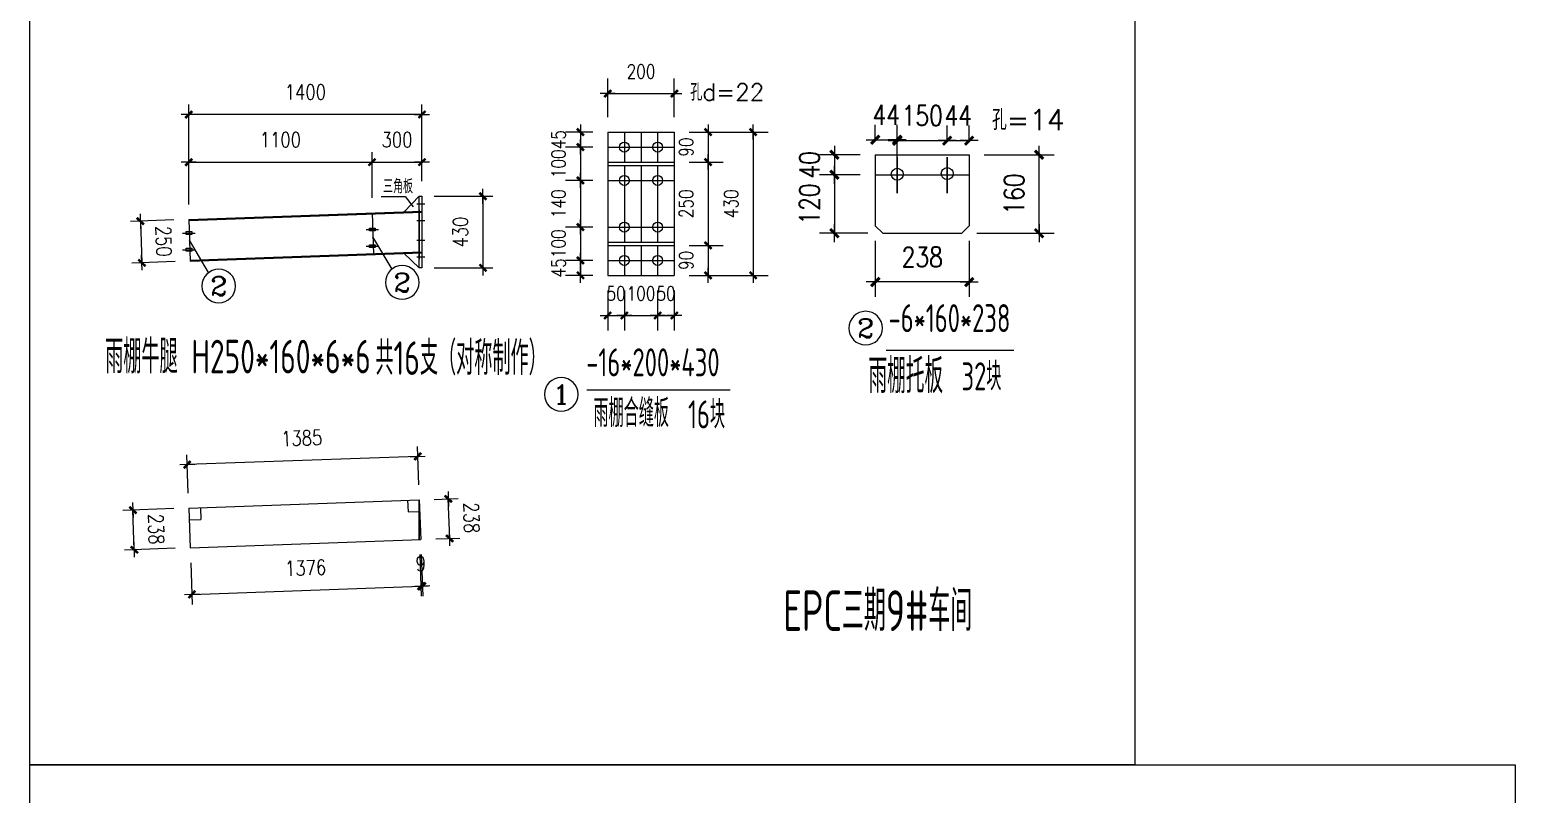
# Model space of a CAD drawing. Header units: millimetres. Extents: x 2451220 to 4527627, y -5186613 to -1639140.
# Drawn here: x 2500480 to 2509397, y -1814261 to -1809672 of the extents above; entities that cross this region are included whole.
import ezdxf
from ezdxf.enums import TextEntityAlignment as Align

# ---------------------------------------------------------------- set-up
doc = ezdxf.new("R2010")
doc.units = ezdxf.units.MM
doc.header["$LTSCALE"] = 1000
doc.header["$PDMODE"] = 34
doc.linetypes.add('CENTER', pattern=[50.8, 31.75, -6.35, 6.35, -6.35])
doc.layers.add('轴线层', color=1, linetype='CENTER', lineweight=15)
doc.layers.add('钢架', color=7, linetype='Continuous', lineweight=25)
doc.styles.add('COMPLEX', font='COMPLEX')
doc.styles.add('DIM_FONT', font='simplex.shx', dxfattribs={"width": 0.8, "bigfont": 'hztxt.shx'})
doc.styles.add('hz', font='gbenor.shx', dxfattribs={"width": 0.75, "height": 100, "bigfont": 'gbcbig.shx'})
doc.styles.get("Standard").update_dxf_attribs({"font": 'txt', "bigfont": 'gbcbig.shx'})
doc.dimstyles.new('WGH(1)', dxfattribs={"dimscale": 1.2, "dimtxt": 100, "dimasz": 0.5, "dimexe": 75, "dimexo": 75, "dimgap": 75, "dimtad": 1, "dimdec": 0, "dimzin": 0, "dimdsep": 46, "dimtxsty": 'DIM_FONT', "dimblk1": '_DIMX', "dimblk2": '_DIMX', "dimsah": 1, "dimcen": 0.09, "dimclrd": 3, "dimclre": 3, "dimclrt": 7, "dimadec": 0, "dimazin": 0, "dimtfac": 1, "dimtdec": 0, "dimtix": 1, "dimtmove": 2, "dimatfit": 3, "dimldrblk": '_DIMX', "dimfxl": 1, "dimtolj": 1, "dimtzin": 0, "dimarcsym": 0})
doc.dimstyles.new('WGH(2)', dxfattribs={"dimscale": 1.2, "dimtxt": 100, "dimasz": 0.5, "dimexe": 75, "dimexo": 75, "dimgap": 75, "dimtad": 1, "dimdec": 0, "dimlfac": 0.5, "dimzin": 0, "dimdsep": 46, "dimtxsty": 'DIM_FONT', "dimblk1": '_DIMX', "dimblk2": '_DIMX', "dimsah": 1, "dimcen": 0.09, "dimclrd": 3, "dimclre": 3, "dimclrt": 7, "dimadec": 0, "dimazin": 0, "dimtfac": 1, "dimtdec": 0, "dimtix": 1, "dimtmove": 2, "dimatfit": 3, "dimldrblk": '_DIMX', "dimfxl": 1, "dimtolj": 1, "dimtzin": 0, "dimarcsym": 0})
doc.dimstyles.new('WGH(3)', dxfattribs={"dimscale": 1.2, "dimtxt": 100, "dimasz": 0.3, "dimexe": 75, "dimexo": 75, "dimgap": 75, "dimtad": 1, "dimdec": 0, "dimlfac": 0.333333, "dimzin": 0, "dimdsep": 46, "dimtxsty": 'DIM_FONT', "dimblk1": '_DIMX', "dimblk2": '_DIMX', "dimsah": 1, "dimcen": 0.09, "dimclrd": 3, "dimclre": 3, "dimclrt": 7, "dimazin": 0, "dimtfac": 1, "dimtdec": 0, "dimtix": 1, "dimtmove": 2, "dimatfit": 3, "dimldrblk": '_DIMX', "dimfxl": 1, "dimtolj": 1, "dimtzin": 0, "dimarcsym": 0})

# ---------------------------------------------------------------- blocks, each defined once
blk = doc.blocks.new('_DIMX')
blk.add_line((-150, 0), (150, 0))
at = {"const_width": 50}
blk.add_lwpolyline([(-70, -70), (70, 70)], dxfattribs=at)
blk = doc.blocks.new('*D1028')
at = {"color": 3, "lineweight": -2}
for p, q in [((2501434.7, -1810720.5), (2501434.7, -1810121.1)), ((2502834.4, -1810181.1), (2501435, -1810181.1)), ((2502834.7, -1810581.1), (2502834.7, -1810121.1))]:
    blk.add_line(p, q, dxfattribs=at)
at = {"layer": 'Defpoints', "color": 0}
for p in [(2501434.7, -1810181.1), (2502834.7, -1810671.1), (2501434.7, -1810810.5)]:
    blk.add_point(p, dxfattribs=at)
at = {"color": 3, "lineweight": -2, "xscale": 0.3, "yscale": 0.3, "zscale": 0.3, "rotation": 180}
blk.add_blockref('_DIMX', (2501434.7, -1810181.1), dxfattribs=at)
at = {"color": 3, "lineweight": -2, "xscale": 0.3, "yscale": 0.3, "zscale": 0.3}
blk.add_blockref('_DIMX', (2502834.7, -1810181.1), dxfattribs=at)
at = {"color": 7, "insert": (2502134.7, -1810046.1), "char_height": 90, "attachment_point": 5, "style": 'DIM_FONT'}
blk.add_mtext('\\A1;1400', dxfattribs=at)
blk = doc.blocks.new('*D1029')
at = {"color": 3, "lineweight": -2}
for p, q in [((2501434.7, -1810720.5), (2501434.7, -1810406.8)), ((2501435, -1810466.8), (2502534.7, -1810466.8)), ((2502535, -1810681.2), (2502535, -1810406.8))]:
    blk.add_line(p, q, dxfattribs=at)
at = {"layer": 'Defpoints', "color": 0}
for p in [(2502535, -1810466.8), (2501434.7, -1810810.5), (2502535, -1810771.2)]:
    blk.add_point(p, dxfattribs=at)
at = {"color": 3, "lineweight": -2, "xscale": 0.3, "yscale": 0.3, "zscale": 0.3, "rotation": 180}
blk.add_blockref('_DIMX', (2501434.7, -1810466.8), dxfattribs=at)
at = {"color": 3, "lineweight": -2, "xscale": 0.3, "yscale": 0.3, "zscale": 0.3}
blk.add_blockref('_DIMX', (2502535, -1810466.8), dxfattribs=at)
at = {"color": 7, "insert": (2501984.9, -1810331.8), "char_height": 90, "attachment_point": 5, "style": 'DIM_FONT'}
blk.add_mtext('\\A1;1100', dxfattribs=at)
blk = doc.blocks.new('*D1030')
at = {"color": 3, "lineweight": -2}
for p, q in [((2502534.7, -1810466.8), (2502534.4, -1810466.8)), ((2502535, -1810681.2), (2502535, -1810406.8)), ((2502535, -1810466.8), (2502834.7, -1810466.8)), ((2502834.7, -1810581.1), (2502834.7, -1810406.8)), ((2502835, -1810466.8), (2502835.3, -1810466.8))]:
    blk.add_line(p, q, dxfattribs=at)
at = {"layer": 'Defpoints', "color": 0}
for p in [(2502834.7, -1810466.8), (2502834.7, -1810671.1), (2502535, -1810771.2)]:
    blk.add_point(p, dxfattribs=at)
at = {"color": 3, "lineweight": -2, "xscale": 0.3, "yscale": 0.3, "zscale": 0.3}
blk.add_blockref('_DIMX', (2502535, -1810466.8), dxfattribs=at)
at = {"color": 3, "lineweight": -2, "xscale": 0.3, "yscale": 0.3, "zscale": 0.3, "rotation": 180}
blk.add_blockref('_DIMX', (2502834.7, -1810466.8), dxfattribs=at)
at = {"color": 7, "insert": (2502684.9, -1810331.8), "char_height": 90, "attachment_point": 5, "style": 'DIM_FONT'}
blk.add_mtext('\\A1;300', dxfattribs=at)
blk = doc.blocks.new('*D1031')
at = {"color": 3, "lineweight": -2}
for p, q in [((2502908.7, -1810671.1), (2503261, -1810671.1)), ((2503201, -1810671.4), (2503201, -1811100.8)), ((2502908.7, -1811101.1), (2503261, -1811101.1))]:
    blk.add_line(p, q, dxfattribs=at)
at = {"layer": 'Defpoints', "color": 0}
for p in [(2502818.7, -1810671.1), (2502818.7, -1811101.1), (2503201, -1811101.1)]:
    blk.add_point(p, dxfattribs=at)
at = {"color": 3, "lineweight": -2, "xscale": 0.3, "yscale": 0.3, "zscale": 0.3}
for p, rotation in [((2503201, -1810671.1), 90), ((2503201, -1811101.1), 270)]:
    blk.add_blockref('_DIMX', p, dxfattribs=dict(at, rotation=rotation))
at = {"color": 7, "insert": (2503066, -1810886.1), "char_height": 90, "attachment_point": 5, "rotation": 90, "style": 'DIM_FONT'}
blk.add_mtext('\\A1;430', dxfattribs=at)
blk = doc.blocks.new('*D1032')
at = {"color": 3, "lineweight": -2}
for p, q in [((2501344.8, -1810813.7), (2501084.6, -1810823)), ((2501144.5, -1810820.6), (2501144.5, -1810820.3)), ((2501144.5, -1810820.9), (2501153.5, -1811070.7)), ((2501353.7, -1811063.6), (2501093.5, -1811072.9)), ((2501153.5, -1811071), (2501153.5, -1811071.3))]:
    blk.add_line(p, q, dxfattribs=at)
at = {"layer": 'Defpoints', "color": 0}
for p in [(2501434.7, -1810810.5), (2501153.5, -1811070.7), (2501443.7, -1811060.4)]:
    blk.add_point(p, dxfattribs=at)
at = {"color": 3, "lineweight": -2, "xscale": 0.3, "yscale": 0.3, "zscale": 0.3}
for p, rotation in [((2501144.5, -1810820.9), 272.0454084887959), ((2501153.5, -1811070.7), 92.04540848879586)]:
    blk.add_blockref('_DIMX', p, dxfattribs=dict(at, rotation=rotation))
at = {"color": 7, "insert": (2501283.9, -1810941), "char_height": 90, "attachment_point": 5, "rotation": 272.04541, "style": 'DIM_FONT'}
blk.add_mtext('\\A1;250', dxfattribs=at)
blk = doc.blocks.new('轴线标号')
at = {"lineweight": 13}
blk.add_circle((0, 0), 0.5, dxfattribs=at)
at = {"layer": '钢架', "lineweight": 13, "style": 'COMPLEX', "width": 1.041667}
blk.add_attdef('A', text='', height=0.56, dxfattribs=at).set_placement((-0.25, -0.28), (0.25, -0.28), align=Align.FIT)
blk = doc.blocks.new('*D1033')
at = {"color": 3, "lineweight": -2}
for p, q in [((2501345, -1812546.2), (2501039.7, -1812557.2)), ((2501099.7, -1812554.7), (2501099.7, -1812554.4)), ((2501108.2, -1812792.9), (2501099.7, -1812555)), ((2501353.5, -1812784.1), (2501048.2, -1812795)), ((2501108.2, -1812793.2), (2501108.2, -1812793.5))]:
    blk.add_line(p, q, dxfattribs=at)
at = {"layer": 'Defpoints', "color": 0}
for p in [(2501099.7, -1812555), (2501435, -1812543), (2501443.4, -1812780.9)]:
    blk.add_point(p, dxfattribs=at)
at = {"color": 3, "lineweight": -2, "xscale": 0.3, "yscale": 0.3, "zscale": 0.3}
for p, rotation in [((2501099.7, -1812555), 272.0454084889872), ((2501108.2, -1812792.9), 92.04540848898722)]:
    blk.add_blockref('_DIMX', p, dxfattribs=dict(at, rotation=rotation))
at = {"color": 7, "insert": (2501238.9, -1812669.1), "char_height": 90, "attachment_point": 5, "rotation": 272.04541, "style": 'DIM_FONT'}
blk.add_mtext('\\A1;238', dxfattribs=at)
blk = doc.blocks.new('*D1034')
at = {"color": 3, "lineweight": -2}
for p, q in [((2502908.7, -1812490.4), (2503052.6, -1812485.3)), ((2502992.7, -1812487.1), (2502992.7, -1812486.8)), ((2503001.2, -1812725.3), (2502992.7, -1812487.4)), ((2502917.2, -1812728.3), (2503061.1, -1812723.1)), ((2503001.2, -1812725.6), (2503001.2, -1812725.9))]:
    blk.add_line(p, q, dxfattribs=at)
at = {"layer": 'Defpoints', "color": 0}
for p in [(2502818.7, -1812493.6), (2502992.7, -1812487.4), (2502827.2, -1812731.5)]:
    blk.add_point(p, dxfattribs=at)
at = {"color": 3, "lineweight": -2, "xscale": 0.3, "yscale": 0.3, "zscale": 0.3}
for p, rotation in [((2502992.7, -1812487.4), 272.0454084887632), ((2503001.2, -1812725.3), 92.0454084887632)]:
    blk.add_blockref('_DIMX', p, dxfattribs=dict(at, rotation=rotation))
at = {"color": 7, "insert": (2503131.8, -1812601.5), "char_height": 90, "attachment_point": 5, "rotation": 272.04541, "style": 'DIM_FONT'}
blk.add_mtext('\\A1;238', dxfattribs=at)
blk = doc.blocks.new('*D1035')
at = {"color": 3, "lineweight": -2}
for p, q in [((2501431.7, -1812453.1), (2501423.5, -1812222.3)), ((2502809.1, -1812232.8), (2501425.9, -1812282.2)), ((2502815.5, -1812403.7), (2502807.3, -1812172.9))]:
    blk.add_line(p, q, dxfattribs=at)
at = {"layer": 'Defpoints', "color": 0}
for p in [(2501425.6, -1812282.3), (2502818.7, -1812493.6), (2501435, -1812543)]:
    blk.add_point(p, dxfattribs=at)
at = {"color": 3, "lineweight": -2, "xscale": 0.3, "yscale": 0.3, "zscale": 0.3}
for p, rotation in [((2502809.4, -1812232.8), 2.045408488898275), ((2501425.6, -1812282.3), 182.0454084888983)]:
    blk.add_blockref('_DIMX', p, dxfattribs=dict(at, rotation=rotation))
at = {"color": 7, "insert": (2502112.7, -1812122.6), "char_height": 90, "attachment_point": 5, "rotation": 2.04541, "style": 'DIM_FONT'}
blk.add_mtext('\\A1;1385', dxfattribs=at)
blk = doc.blocks.new('*D1036')
at = {"color": 3, "lineweight": -2}
for p, q in [((2501446.7, -1812870.8), (2501455.6, -1813121.2)), ((2502821.9, -1812821.7), (2502830.9, -1813072.1)), ((2501453.8, -1813061.2), (2502828.4, -1813012.1))]:
    blk.add_line(p, q, dxfattribs=at)
at = {"layer": 'Defpoints', "color": 0}
for p in [(2501443.4, -1812780.9), (2502818.7, -1812731.8), (2502828.7, -1813012.1)]:
    blk.add_point(p, dxfattribs=at)
at = {"color": 3, "lineweight": -2, "xscale": 0.3, "yscale": 0.3, "zscale": 0.3}
for p, rotation in [((2501453.5, -1813061.2), 182.0454084888845), ((2502828.7, -1813012.1), 2.045408488884457)]:
    blk.add_blockref('_DIMX', p, dxfattribs=dict(at, rotation=rotation))
at = {"color": 7, "insert": (2502136.3, -1812901.8), "char_height": 90, "attachment_point": 5, "rotation": 2.04541, "style": 'DIM_FONT'}
blk.add_mtext('\\A1;1376', dxfattribs=at)
blk = doc.blocks.new('*D1037')
at = {"color": 3, "lineweight": -2}
for p, q in [((2502821.9, -1812821.7), (2502830.9, -1813072.1)), ((2502830.4, -1812821.4), (2502839.4, -1813071.8)), ((2502828.4, -1813012.1), (2502828.1, -1813012.1)), ((2502828.7, -1813012.1), (2502837.2, -1813011.8)), ((2502837.5, -1813011.8), (2502837.8, -1813011.8))]:
    blk.add_line(p, q, dxfattribs=at)
at = {"layer": 'Defpoints', "color": 0}
for p in [(2502818.7, -1812731.8), (2502827.2, -1812731.5), (2502837.2, -1813011.8)]:
    blk.add_point(p, dxfattribs=at)
at = {"color": 3, "lineweight": -2, "xscale": 0.3, "yscale": 0.3, "zscale": 0.3}
for p, rotation in [((2502828.7, -1813012.1), 2.045408485078131), ((2502837.2, -1813011.8), 182.0454084850782)]:
    blk.add_blockref('_DIMX', p, dxfattribs=dict(at, rotation=rotation))
at = {"color": 7, "insert": (2502828.2, -1812877.1), "char_height": 90, "attachment_point": 5, "rotation": 2.04541, "style": 'DIM_FONT'}
blk.add_mtext('\\A1;9', dxfattribs=at)
blk = doc.blocks.new('*D1038')
at = {"color": 3, "lineweight": -2}
for p, q in [((2503859.5, -1810286.2), (2503696.3, -1810286.2)), ((2503786.3, -1810285.9), (2503786.3, -1810285.6)), ((2503786.3, -1810286.2), (2503786.3, -1810376.2)), ((2503859.5, -1810376.2), (2503696.3, -1810376.2)), ((2503786.3, -1810376.5), (2503786.3, -1810376.8))]:
    blk.add_line(p, q, dxfattribs=at)
at = {"layer": 'Defpoints', "color": 0}
for p in [(2503949.5, -1810286.2), (2503786.3, -1810376.2), (2503949.5, -1810376.2)]:
    blk.add_point(p, dxfattribs=at)
at = {"color": 3, "lineweight": -2, "xscale": 0.3, "yscale": 0.3, "zscale": 0.3}
for p, rotation in [((2503786.3, -1810286.2), 270), ((2503786.3, -1810376.2), 90)]:
    blk.add_blockref('_DIMX', p, dxfattribs=dict(at, rotation=rotation))
at = {"color": 7, "insert": (2503654.3, -1810331.2), "char_height": 84, "attachment_point": 5, "rotation": 90, "style": 'DIM_FONT'}
blk.add_mtext('\\A1;45', dxfattribs=at)
blk = doc.blocks.new('*D1039')
at = {"color": 3, "lineweight": -2}
for p, q in [((2503859.5, -1810376.2), (2503696.3, -1810376.2)), ((2503786.3, -1810375.9), (2503786.3, -1810375.6)), ((2503786.3, -1810376.2), (2503786.3, -1810576.2)), ((2503859.5, -1810576.2), (2503696.3, -1810576.2)), ((2503786.3, -1810576.5), (2503786.3, -1810576.8))]:
    blk.add_line(p, q, dxfattribs=at)
at = {"layer": 'Defpoints', "color": 0}
for p in [(2503949.5, -1810376.2), (2503786.3, -1810576.2), (2503949.5, -1810576.2)]:
    blk.add_point(p, dxfattribs=at)
at = {"color": 3, "lineweight": -2, "xscale": 0.3, "yscale": 0.3, "zscale": 0.3}
for p, rotation in [((2503786.3, -1810376.2), 270), ((2503786.3, -1810576.2), 90)]:
    blk.add_blockref('_DIMX', p, dxfattribs=dict(at, rotation=rotation))
at = {"color": 7, "insert": (2503654.3, -1810476.2), "char_height": 84, "attachment_point": 5, "rotation": 90, "style": 'DIM_FONT'}
blk.add_mtext('\\A1;100', dxfattribs=at)
blk = doc.blocks.new('*D1040')
at = {"color": 3, "lineweight": -2}
for p, q in [((2503859.5, -1810576.2), (2503696.3, -1810576.2)), ((2503786.3, -1810575.9), (2503786.3, -1810575.6)), ((2503786.3, -1810576.2), (2503786.3, -1810856.2)), ((2503859.5, -1810856.2), (2503696.3, -1810856.2)), ((2503786.3, -1810856.5), (2503786.3, -1810856.8))]:
    blk.add_line(p, q, dxfattribs=at)
at = {"layer": 'Defpoints', "color": 0}
for p in [(2503949.5, -1810576.2), (2503786.3, -1810856.2), (2503949.5, -1810856.2)]:
    blk.add_point(p, dxfattribs=at)
at = {"color": 3, "lineweight": -2, "xscale": 0.3, "yscale": 0.3, "zscale": 0.3}
for p, rotation in [((2503786.3, -1810576.2), 270), ((2503786.3, -1810856.2), 90)]:
    blk.add_blockref('_DIMX', p, dxfattribs=dict(at, rotation=rotation))
at = {"color": 7, "insert": (2503654.3, -1810716.2), "char_height": 84, "attachment_point": 5, "rotation": 90, "style": 'DIM_FONT'}
blk.add_mtext('\\A1;140', dxfattribs=at)
blk = doc.blocks.new('*D1041')
at = {"color": 3, "lineweight": -2}
for p, q in [((2503859.5, -1810856.2), (2503696.3, -1810856.2)), ((2503786.3, -1810855.9), (2503786.3, -1810855.6)), ((2503786.3, -1810856.2), (2503786.3, -1811056.2)), ((2503859.5, -1811056.2), (2503696.3, -1811056.2)), ((2503786.3, -1811056.5), (2503786.3, -1811056.8))]:
    blk.add_line(p, q, dxfattribs=at)
at = {"layer": 'Defpoints', "color": 0}
for p in [(2503949.5, -1810856.2), (2503786.3, -1811056.2), (2503949.5, -1811056.2)]:
    blk.add_point(p, dxfattribs=at)
at = {"color": 3, "lineweight": -2, "xscale": 0.3, "yscale": 0.3, "zscale": 0.3}
for p, rotation in [((2503786.3, -1810856.2), 270), ((2503786.3, -1811056.2), 90)]:
    blk.add_blockref('_DIMX', p, dxfattribs=dict(at, rotation=rotation))
at = {"color": 7, "insert": (2503654.3, -1810956.2), "char_height": 84, "attachment_point": 5, "rotation": 90, "style": 'DIM_FONT'}
blk.add_mtext('\\A1;100', dxfattribs=at)
blk = doc.blocks.new('*D1042')
at = {"color": 3, "lineweight": -2}
for p, q in [((2503859.5, -1811056.2), (2503696.3, -1811056.2)), ((2503786.3, -1811055.9), (2503786.3, -1811055.6)), ((2503786.3, -1811056.2), (2503786.3, -1811146.2)), ((2503859.5, -1811146.2), (2503696.3, -1811146.2)), ((2503786.3, -1811146.5), (2503786.3, -1811146.8))]:
    blk.add_line(p, q, dxfattribs=at)
at = {"layer": 'Defpoints', "color": 0}
for p in [(2503949.5, -1811056.2), (2503786.3, -1811146.2), (2503949.5, -1811146.2)]:
    blk.add_point(p, dxfattribs=at)
at = {"color": 3, "lineweight": -2, "xscale": 0.3, "yscale": 0.3, "zscale": 0.3}
for p, rotation in [((2503786.3, -1811056.2), 270), ((2503786.3, -1811146.2), 90)]:
    blk.add_blockref('_DIMX', p, dxfattribs=dict(at, rotation=rotation))
at = {"color": 7, "insert": (2503654.3, -1811101.2), "char_height": 84, "attachment_point": 5, "rotation": 90, "style": 'DIM_FONT'}
blk.add_mtext('\\A1;45', dxfattribs=at)
blk = doc.blocks.new('*D1043')
at = {"color": 3, "lineweight": -2}
for p, q in [((2504439.5, -1810286.2), (2504642.5, -1810286.2)), ((2504552.5, -1810285.9), (2504552.5, -1810285.6)), ((2504552.5, -1810286.2), (2504552.5, -1810466.2)), ((2504439.5, -1810466.2), (2504642.5, -1810466.2)), ((2504552.5, -1810466.5), (2504552.5, -1810466.8))]:
    blk.add_line(p, q, dxfattribs=at)
at = {"layer": 'Defpoints', "color": 0}
for p in [(2504349.5, -1810286.2), (2504349.5, -1810466.2), (2504552.5, -1810466.2)]:
    blk.add_point(p, dxfattribs=at)
at = {"color": 3, "lineweight": -2, "xscale": 0.3, "yscale": 0.3, "zscale": 0.3}
for p, rotation in [((2504552.5, -1810286.2), 270), ((2504552.5, -1810466.2), 90)]:
    blk.add_blockref('_DIMX', p, dxfattribs=dict(at, rotation=rotation))
at = {"color": 7, "insert": (2504420.5, -1810376.2), "char_height": 84, "attachment_point": 5, "rotation": 90, "style": 'DIM_FONT'}
blk.add_mtext('\\A1;90', dxfattribs=at)
blk = doc.blocks.new('*D1044')
at = {"color": 3, "lineweight": -2}
for p, q in [((2504439.5, -1810466.2), (2504642.5, -1810466.2)), ((2504552.5, -1810466.5), (2504552.5, -1810965.9)), ((2504439.5, -1810966.2), (2504642.5, -1810966.2))]:
    blk.add_line(p, q, dxfattribs=at)
at = {"layer": 'Defpoints', "color": 0}
for p in [(2504349.5, -1810466.2), (2504349.5, -1810966.2), (2504552.5, -1810966.2)]:
    blk.add_point(p, dxfattribs=at)
at = {"color": 3, "lineweight": -2, "xscale": 0.3, "yscale": 0.3, "zscale": 0.3}
for p, rotation in [((2504552.5, -1810466.2), 90), ((2504552.5, -1810966.2), 270)]:
    blk.add_blockref('_DIMX', p, dxfattribs=dict(at, rotation=rotation))
at = {"color": 7, "insert": (2504420.5, -1810716.2), "char_height": 84, "attachment_point": 5, "rotation": 90, "style": 'DIM_FONT'}
blk.add_mtext('\\A1;250', dxfattribs=at)
blk = doc.blocks.new('*D1045')
at = {"color": 3, "lineweight": -2}
for p, q in [((2504439.5, -1810966.2), (2504642.5, -1810966.2)), ((2504552.5, -1810965.9), (2504552.5, -1810965.6)), ((2504552.5, -1810966.2), (2504552.5, -1811146.2)), ((2504439.5, -1811146.2), (2504642.5, -1811146.2)), ((2504552.5, -1811146.5), (2504552.5, -1811146.8))]:
    blk.add_line(p, q, dxfattribs=at)
at = {"layer": 'Defpoints', "color": 0}
for p in [(2504349.5, -1810966.2), (2504349.5, -1811146.2), (2504552.5, -1811146.2)]:
    blk.add_point(p, dxfattribs=at)
at = {"color": 3, "lineweight": -2, "xscale": 0.3, "yscale": 0.3, "zscale": 0.3}
for p, rotation in [((2504552.5, -1810966.2), 270), ((2504552.5, -1811146.2), 90)]:
    blk.add_blockref('_DIMX', p, dxfattribs=dict(at, rotation=rotation))
at = {"color": 7, "insert": (2504420.5, -1811056.2), "char_height": 84, "attachment_point": 5, "rotation": 90, "style": 'DIM_FONT'}
blk.add_mtext('\\A1;90', dxfattribs=at)
blk = doc.blocks.new('*D1046')
at = {"color": 3, "lineweight": -2}
for p, q in [((2503949.5, -1810196.2), (2503949.5, -1809965.2)), ((2504349.5, -1810196.2), (2504349.5, -1809965.2)), ((2503949.8, -1810055.2), (2504349.2, -1810055.2))]:
    blk.add_line(p, q, dxfattribs=at)
at = {"layer": 'Defpoints', "color": 0}
for p in [(2504349.5, -1810055.2), (2503949.5, -1810286.2), (2504349.5, -1810286.2)]:
    blk.add_point(p, dxfattribs=at)
at = {"color": 3, "lineweight": -2, "xscale": 0.3, "yscale": 0.3, "zscale": 0.3, "rotation": 180}
blk.add_blockref('_DIMX', (2503949.5, -1810055.2), dxfattribs=at)
at = {"color": 3, "lineweight": -2, "xscale": 0.3, "yscale": 0.3, "zscale": 0.3}
blk.add_blockref('_DIMX', (2504349.5, -1810055.2), dxfattribs=at)
at = {"color": 7, "insert": (2504149.5, -1809923.2), "char_height": 84, "attachment_point": 5, "style": 'DIM_FONT'}
blk.add_mtext('\\A1;200', dxfattribs=at)
blk = doc.blocks.new('*D1047')
at = {"color": 3, "lineweight": -2}
for p, q in [((2503949.5, -1811236.2), (2503949.5, -1811477.1)), ((2504049.5, -1811236.2), (2504049.5, -1811477.1)), ((2503949.2, -1811387.1), (2503948.9, -1811387.1)), ((2503949.5, -1811387.1), (2504049.5, -1811387.1)), ((2504049.8, -1811387.1), (2504050.1, -1811387.1))]:
    blk.add_line(p, q, dxfattribs=at)
at = {"layer": 'Defpoints', "color": 0}
for p in [(2503949.5, -1811146.2), (2504049.5, -1811146.2), (2504049.5, -1811387.1)]:
    blk.add_point(p, dxfattribs=at)
at = {"color": 3, "lineweight": -2, "xscale": 0.3, "yscale": 0.3, "zscale": 0.3}
blk.add_blockref('_DIMX', (2503949.5, -1811387.1), dxfattribs=at)
at = {"color": 3, "lineweight": -2, "xscale": 0.3, "yscale": 0.3, "zscale": 0.3, "rotation": 180}
blk.add_blockref('_DIMX', (2504049.5, -1811387.1), dxfattribs=at)
at = {"color": 7, "insert": (2503999.5, -1811255.1), "char_height": 84, "attachment_point": 5, "style": 'DIM_FONT'}
blk.add_mtext('\\A1;50', dxfattribs=at)
blk = doc.blocks.new('*D1048')
at = {"color": 3, "lineweight": -2}
for p, q in [((2504049.5, -1811236.2), (2504049.5, -1811477.1)), ((2504249.5, -1811236.2), (2504249.5, -1811477.1)), ((2504049.2, -1811387.1), (2504048.9, -1811387.1)), ((2504049.5, -1811387.1), (2504249.5, -1811387.1)), ((2504249.8, -1811387.1), (2504250.1, -1811387.1))]:
    blk.add_line(p, q, dxfattribs=at)
at = {"layer": 'Defpoints', "color": 0}
for p in [(2504049.5, -1811146.2), (2504249.5, -1811146.2), (2504249.5, -1811387.1)]:
    blk.add_point(p, dxfattribs=at)
at = {"color": 3, "lineweight": -2, "xscale": 0.3, "yscale": 0.3, "zscale": 0.3}
blk.add_blockref('_DIMX', (2504049.5, -1811387.1), dxfattribs=at)
at = {"color": 3, "lineweight": -2, "xscale": 0.3, "yscale": 0.3, "zscale": 0.3, "rotation": 180}
blk.add_blockref('_DIMX', (2504249.5, -1811387.1), dxfattribs=at)
at = {"color": 7, "insert": (2504149.5, -1811255.1), "char_height": 84, "attachment_point": 5, "style": 'DIM_FONT'}
blk.add_mtext('\\A1;100', dxfattribs=at)
blk = doc.blocks.new('*D1049')
at = {"color": 3, "lineweight": -2}
for p, q in [((2504249.5, -1811236.2), (2504249.5, -1811477.1)), ((2504349.5, -1811236.2), (2504349.5, -1811477.1)), ((2504249.2, -1811387.1), (2504248.9, -1811387.1)), ((2504249.5, -1811387.1), (2504349.5, -1811387.1)), ((2504349.8, -1811387.1), (2504350.1, -1811387.1))]:
    blk.add_line(p, q, dxfattribs=at)
at = {"layer": 'Defpoints', "color": 0}
for p in [(2504249.5, -1811146.2), (2504349.5, -1811146.2), (2504349.5, -1811387.1)]:
    blk.add_point(p, dxfattribs=at)
at = {"color": 3, "lineweight": -2, "xscale": 0.3, "yscale": 0.3, "zscale": 0.3}
blk.add_blockref('_DIMX', (2504249.5, -1811387.1), dxfattribs=at)
at = {"color": 3, "lineweight": -2, "xscale": 0.3, "yscale": 0.3, "zscale": 0.3, "rotation": 180}
blk.add_blockref('_DIMX', (2504349.5, -1811387.1), dxfattribs=at)
at = {"color": 7, "insert": (2504299.5, -1811255.1), "char_height": 84, "attachment_point": 5, "style": 'DIM_FONT'}
blk.add_mtext('\\A1;50', dxfattribs=at)
blk = doc.blocks.new('*D1050')
at = {"color": 3, "lineweight": -2}
for p, q in [((2504439.5, -1810286.2), (2504912.9, -1810286.2)), ((2504822.9, -1810286.5), (2504822.9, -1811145.9)), ((2504439.5, -1811146.2), (2504912.9, -1811146.2))]:
    blk.add_line(p, q, dxfattribs=at)
at = {"layer": 'Defpoints', "color": 0}
for p in [(2504349.5, -1810286.2), (2504349.5, -1811146.2), (2504822.9, -1811146.2)]:
    blk.add_point(p, dxfattribs=at)
at = {"color": 3, "lineweight": -2, "xscale": 0.3, "yscale": 0.3, "zscale": 0.3}
for p, rotation in [((2504822.9, -1810286.2), 90), ((2504822.9, -1811146.2), 270)]:
    blk.add_blockref('_DIMX', p, dxfattribs=dict(at, rotation=rotation))
at = {"color": 7, "insert": (2504690.9, -1810716.2), "char_height": 84, "attachment_point": 5, "rotation": 90, "style": 'DIM_FONT'}
blk.add_mtext('\\A1;430', dxfattribs=at)
blk = doc.blocks.new('*D1051')
at = {"color": 3, "lineweight": -2}
for p, q in [((2506209.7, -1810422.3), (2506629.2, -1810422.3)), ((2506539.2, -1810892.9), (2506539.2, -1810422.6)), ((2506164.7, -1810893.3), (2506629.2, -1810893.3))]:
    blk.add_line(p, q, dxfattribs=at)
at = {"layer": 'Defpoints', "color": 0}
for p in [(2506119.7, -1810422.3), (2506539.2, -1810422.3), (2506074.7, -1810893.3)]:
    blk.add_point(p, dxfattribs=at)
at = {"color": 3, "lineweight": -2, "xscale": 0.36, "yscale": 0.36, "zscale": 0.36}
for p, rotation in [((2506539.2, -1810422.3), 90), ((2506539.2, -1810893.3), 270)]:
    blk.add_blockref('_DIMX', p, dxfattribs=dict(at, rotation=rotation))
at = {"color": 7, "lineweight": -3, "insert": (2506389.2, -1810657.8), "char_height": 120, "attachment_point": 5, "rotation": 90, "style": 'DIM_FONT'}
blk.add_mtext('\\A1;160', dxfattribs=at)
blk = doc.blocks.new('*D1052')
at = {"color": 3, "lineweight": -2}
for p, q in [((2505465.7, -1810422.3), (2505220.5, -1810422.3)), ((2505310.5, -1810421.9), (2505310.5, -1810421.5)), ((2505310.5, -1810422.3), (2505310.5, -1810542.3)), ((2505465.7, -1810542.3), (2505220.5, -1810542.3)), ((2505310.5, -1810542.6), (2505310.5, -1810543))]:
    blk.add_line(p, q, dxfattribs=at)
at = {"layer": 'Defpoints', "color": 0}
for p in [(2505555.7, -1810422.3), (2505310.5, -1810542.3), (2505555.7, -1810542.3)]:
    blk.add_point(p, dxfattribs=at)
at = {"color": 3, "lineweight": -2, "xscale": 0.36, "yscale": 0.36, "zscale": 0.36}
for p, rotation in [((2505310.5, -1810422.3), 270), ((2505310.5, -1810542.3), 90)]:
    blk.add_blockref('_DIMX', p, dxfattribs=dict(at, rotation=rotation))
at = {"color": 7, "lineweight": -3, "insert": (2505160.5, -1810482.3), "char_height": 120, "attachment_point": 5, "rotation": 90, "style": 'DIM_FONT'}
blk.add_mtext('\\A1;40', dxfattribs=at)
blk = doc.blocks.new('*D74')
at = {"color": 3, "lineweight": -2}
for p, q in [((2505555.7, -1810332.3), (2505555.7, -1810242.3)), ((2505687.7, -1810455.3), (2505687.7, -1810242.3)), ((2505555.3, -1810332.3), (2505555, -1810332.3)), ((2505555.7, -1810332.3), (2505687.7, -1810332.3)), ((2505688, -1810332.3), (2505688.4, -1810332.3))]:
    blk.add_line(p, q, dxfattribs=at)
at = {"layer": 'Defpoints', "color": 0}
for p in [(2505687.7, -1810332.3), (2505555.7, -1810422.3), (2505687.7, -1810545.3)]:
    blk.add_point(p, dxfattribs=at)
at = {"color": 3, "lineweight": -2, "xscale": 0.36, "yscale": 0.36, "zscale": 0.36}
blk.add_blockref('_DIMX', (2505555.7, -1810332.3), dxfattribs=at)
at = {"color": 3, "lineweight": -2, "xscale": 0.36, "yscale": 0.36, "zscale": 0.36, "rotation": 180}
blk.add_blockref('_DIMX', (2505687.7, -1810332.3), dxfattribs=at)
at = {"color": 7, "lineweight": -3, "insert": (2505621.7, -1810182.3), "char_height": 120, "attachment_point": 5, "style": 'DIM_FONT'}
blk.add_mtext('\\A1;44', dxfattribs=at)
blk = doc.blocks.new('*D1053')
at = {"color": 3, "lineweight": -2}
for p, q in [((2505465.7, -1810542.3), (2505220.5, -1810542.3)), ((2505310.5, -1810541.9), (2505310.5, -1810541.5)), ((2505310.5, -1810542.3), (2505310.5, -1810893.3)), ((2505510.7, -1810893.3), (2505220.5, -1810893.3)), ((2505310.5, -1810893.6), (2505310.5, -1810894))]:
    blk.add_line(p, q, dxfattribs=at)
at = {"layer": 'Defpoints', "color": 0}
for p in [(2505555.7, -1810542.3), (2505310.5, -1810893.3), (2505600.7, -1810893.3)]:
    blk.add_point(p, dxfattribs=at)
at = {"color": 3, "lineweight": -2, "xscale": 0.36, "yscale": 0.36, "zscale": 0.36}
for p, rotation in [((2505310.5, -1810542.3), 270), ((2505310.5, -1810893.3), 90)]:
    blk.add_blockref('_DIMX', p, dxfattribs=dict(at, rotation=rotation))
at = {"color": 7, "lineweight": -3, "insert": (2505160.5, -1810717.8), "char_height": 120, "attachment_point": 5, "rotation": 90, "style": 'DIM_FONT'}
blk.add_mtext('\\A1;120', dxfattribs=at)
blk = doc.blocks.new('*D75')
at = {"color": 3, "lineweight": -2}
for p, q in [((2505555.7, -1810938.3), (2505555.7, -1811275.8)), ((2506119.7, -1810938.3), (2506119.7, -1811275.8)), ((2506119.3, -1811185.8), (2505556, -1811185.8))]:
    blk.add_line(p, q, dxfattribs=at)
at = {"layer": 'Defpoints', "color": 0}
for p in [(2505555.7, -1810848.3), (2506119.7, -1810848.3), (2505555.7, -1811185.8)]:
    blk.add_point(p, dxfattribs=at)
at = {"color": 3, "lineweight": -2, "xscale": 0.36, "yscale": 0.36, "zscale": 0.36, "rotation": 180}
blk.add_blockref('_DIMX', (2505555.7, -1811185.8), dxfattribs=at)
at = {"color": 3, "lineweight": -2, "xscale": 0.36, "yscale": 0.36, "zscale": 0.36}
blk.add_blockref('_DIMX', (2506119.7, -1811185.8), dxfattribs=at)
at = {"color": 7, "lineweight": -3, "insert": (2505837.7, -1811035.8), "char_height": 120, "attachment_point": 5, "style": 'DIM_FONT'}
blk.add_mtext('\\A1;238', dxfattribs=at)
blk = doc.blocks.new('*D1054')
at = {"color": 3, "lineweight": -2}
for p, q in [((2505687.7, -1810332.3), (2505687.7, -1810247.4)), ((2505987.7, -1810347.3), (2505987.7, -1810247.4)), ((2505687.3, -1810337.4), (2505687, -1810337.4)), ((2505687.7, -1810337.4), (2505987.7, -1810337.4)), ((2505988, -1810337.4), (2505988.4, -1810337.4))]:
    blk.add_line(p, q, dxfattribs=at)
at = {"layer": 'Defpoints', "color": 0}
for p in [(2505987.7, -1810337.4), (2505687.7, -1810422.3), (2505987.7, -1810437.3)]:
    blk.add_point(p, dxfattribs=at)
at = {"color": 3, "lineweight": -2, "xscale": 0.36, "yscale": 0.36, "zscale": 0.36}
blk.add_blockref('_DIMX', (2505687.7, -1810337.4), dxfattribs=at)
at = {"color": 3, "lineweight": -2, "xscale": 0.36, "yscale": 0.36, "zscale": 0.36, "rotation": 180}
blk.add_blockref('_DIMX', (2505987.7, -1810337.4), dxfattribs=at)
at = {"color": 7, "lineweight": -3, "insert": (2505837.7, -1810187.4), "char_height": 120, "attachment_point": 5, "style": 'DIM_FONT'}
blk.add_mtext('\\A1;150', dxfattribs=at)
blk = doc.blocks.new('*D1055')
at = {"color": 3, "lineweight": -2}
for p, q in [((2505987.7, -1810347.3), (2505987.7, -1810247.4)), ((2506119.7, -1810332.3), (2506119.7, -1810247.4)), ((2505987.3, -1810337.4), (2505987, -1810337.4)), ((2505987.7, -1810337.4), (2506119.7, -1810337.4)), ((2506120, -1810337.4), (2506120.4, -1810337.4))]:
    blk.add_line(p, q, dxfattribs=at)
at = {"layer": 'Defpoints', "color": 0}
for p in [(2506119.7, -1810337.4), (2505987.7, -1810437.3), (2506119.7, -1810422.3)]:
    blk.add_point(p, dxfattribs=at)
at = {"color": 3, "lineweight": -2, "xscale": 0.36, "yscale": 0.36, "zscale": 0.36}
blk.add_blockref('_DIMX', (2505987.7, -1810337.4), dxfattribs=at)
at = {"color": 3, "lineweight": -2, "xscale": 0.36, "yscale": 0.36, "zscale": 0.36, "rotation": 180}
blk.add_blockref('_DIMX', (2506119.7, -1810337.4), dxfattribs=at)
at = {"color": 7, "lineweight": -3, "insert": (2506053.7, -1810187.4), "char_height": 120, "attachment_point": 5, "style": 'DIM_FONT'}
blk.add_mtext('\\A1;44', dxfattribs=at)

msp = doc.modelspace()

# ---------------------------------------------------------------- linework, layer by layer
for p, q in [((2503949.5, -1810286.2), (2503949.5, -1811146.2)), ((2503949.5, -1810286.2), (2504349.5, -1810286.2)), ((2504049.5, -1810286.2), (2504049.5, -1810466.2)), ((2504149.5, -1810286.2), (2504149.5, -1810466.2)), ((2504249.5, -1810286.2), (2504249.5, -1810466.2)), ((2504349.5, -1810286.2), (2504349.5, -1811146.2)), ((2503949.5, -1810376.2), (2504349.5, -1810376.2)), ((2503949.5, -1810466.2), (2504349.5, -1810466.2)), ((2503949.5, -1810486.2), (2504349.5, -1810486.2)), ((2504049.5, -1810486.2), (2504049.5, -1810946.2)), ((2504149.5, -1810486.2), (2504149.5, -1810946.2)), ((2504249.5, -1810486.2), (2504249.5, -1810946.2)), ((2503949.5, -1810576.2), (2504349.5, -1810576.2)), ((2502589.1, -1810673.6), (2502734.3, -1810673.6)), ((2502728.7, -1810764.3), (2502818.7, -1810671.1)), ((2502734.3, -1810673.6), (2502782.5, -1810734.8)), ((2502803.5, -1810716.1), (2502851.9, -1810716.1)), ((2502818.7, -1810761.1), (2502818.7, -1810671.1)), ((2502818.7, -1810671.1), (2502834.7, -1810671.1)), ((2502818.7, -1811101.1), (2502818.7, -1810671.1)), ((2502834.7, -1810671.1), (2502834.7, -1811101.1)), ((2502834.7, -1810701.9), (2502834.7, -1811048.9)), ((2501434.7, -1810810.5), (2502834.7, -1810760.5)), ((2501434.7, -1810810.5), (2501443.7, -1811060.4)), ((2501435, -1810816.5), (2502835, -1810766.5)), ((2502535, -1810771.2), (2502544, -1811021.1)), ((2502803.5, -1810816.1), (2502851.9, -1810816.1)), ((2502818.7, -1810752.2), (2502818.7, -1811048.9)), ((2501398.1, -1810892.1), (2501472.8, -1810892.1)), ((2502499, -1810870.7), (2502573.8, -1810870.7)), ((2503949.5, -1810856.2), (2504349.5, -1810856.2)), ((2501398.1, -1810992.1), (2501472.8, -1810992.1)), ((2501554, -1811129.7), (2501439.2, -1810935.5)), ((2502499, -1810970.7), (2502573.8, -1810970.7)), ((2502655, -1811108.3), (2502540.1, -1810914)), ((2502803.5, -1810934.7), (2502851.9, -1810934.7)), ((2503949.5, -1810946.2), (2504349.5, -1810946.2)), ((2503949.5, -1810966.2), (2504349.5, -1810966.2)), ((2504049.5, -1810966.2), (2504049.5, -1811146.2)), ((2504149.5, -1810966.2), (2504149.5, -1811146.2)), ((2504249.5, -1810966.2), (2504249.5, -1811146.2)), ((2501443.4, -1811054.4), (2502834.7, -1811004.7)), ((2501443.7, -1811060.4), (2502834.7, -1811010.7)), ((2502728.7, -1811014.5), (2502818.7, -1811101.1)), ((2502803.5, -1811034.7), (2502851.9, -1811034.7)), ((2503949.5, -1811056.2), (2504349.5, -1811056.2)), ((2502834.7, -1811101.1), (2502818.7, -1811101.1)), ((2503949.5, -1811146.2), (2504349.5, -1811146.2)), ((2505621.9, -1811594.2), (2506386.7, -1811594.2)), ((2503824.8, -1811833.5), (2504685.1, -1811833.5)), ((2501435, -1812543), (2502818.7, -1812493.6)), ((2502748.8, -1812496.1), (2502751.3, -1812566.1)), ((2502818.7, -1812493.6), (2502818.7, -1812731.8)), ((2502818.7, -1812731.8), (2502818.7, -1812493.6)), ((2502818.7, -1812493.6), (2502827.2, -1812731.5)), ((2501435, -1812543), (2501443.4, -1812780.9)), ((2501504.9, -1812540.5), (2501507.4, -1812610.5)), ((2502751.3, -1812566.1), (2502821.2, -1812563.6)), ((2501437.4, -1812613), (2501507.4, -1812610.5)), ((2501443.4, -1812780.9), (2502827.2, -1812731.5))]:
    msp.add_line(p, q)
at = {"lineweight": -3}
for p, q in [((2505555.7, -1810422.3), (2505555.7, -1810848.3)), ((2505555.7, -1810422.3), (2506119.7, -1810422.3)), ((2505687.7, -1810653.3), (2505687.7, -1810437.3)), ((2505687.7, -1810437.3), (2505687.7, -1810653.3)), ((2505987.7, -1810653.3), (2505987.7, -1810437.3)), ((2505987.7, -1810437.3), (2505987.7, -1810653.3)), ((2506119.7, -1810422.3), (2506119.7, -1810848.3)), ((2505555.7, -1810542.3), (2506119.7, -1810542.3)), ((2505555.7, -1810542.3), (2506119.7, -1810542.3)), ((2505555.7, -1810542.3), (2506119.7, -1810542.3)), ((2505555.7, -1810848.3), (2505600.7, -1810893.3)), ((2505600.7, -1810893.3), (2506074.7, -1810893.3)), ((2506119.7, -1810848.3), (2506074.7, -1810893.3))]:
    msp.add_line(p, q, dxfattribs=at)
for points in [[(2500480.2, -1809475.2), (2507113.2, -1809475.2), (2507113.2, -1814083.6), (2500480.2, -1814083.6)], [(2501419.6, -1810883.2), (2501453.5, -1810883.2), (2501453.5, -1810900.6), (2501419.6, -1810900.6)], [(2502520.5, -1810861.8), (2502554.4, -1810861.8), (2502554.4, -1810879.2), (2502520.5, -1810879.2)], [(2501419.6, -1810983.2), (2501453.5, -1810983.2), (2501453.5, -1811000.6), (2501419.6, -1811000.6)], [(2502520.5, -1810961.8), (2502554.4, -1810961.8), (2502554.4, -1810979.2), (2502520.5, -1810979.2)], [(2500480.2, -1814083.6), (2509397.5, -1814083.6), (2509397.5, -1821443), (2500480.2, -1821443)]]:
    msp.add_lwpolyline(points, close=True)
for centre in [(2504049.5, -1810376.2), (2504249.5, -1810376.2), (2504049.5, -1810576.2), (2504249.5, -1810576.2), (2504049.5, -1810856.2), (2504249.5, -1810856.2), (2504049.5, -1811056.2), (2504249.5, -1811056.2)]:
    msp.add_circle(centre, 30)
for centre in [(2505687.7, -1810539.3), (2505987.7, -1810535.1)]:
    msp.add_circle(centre, 36, dxfattribs=at)

# ---------------------------------------------------------------- block references
ref = msp.add_blockref('轴线标号', (2502716.1, -1811188.6), dxfattribs=dict(xscale=-201.8218843135983, yscale=201.8218843135983, zscale=201.8218843136332))
ref.add_attrib('A', '2', dxfattribs={"layer": '钢架', "lineweight": 13, "height": 113, "style": 'COMPLEX', "width": 1.339286}).set_placement((2502665.6, -1811245.1), (2502766.5, -1811245.1), align=Align.FIT)
ref = msp.add_blockref('轴线标号', (2501615.1, -1811210), dxfattribs=dict(xscale=-201.8218843135983, yscale=201.8218843135983, zscale=201.8218843136332))
ref.add_attrib('A', '2', dxfattribs={"layer": '钢架', "lineweight": 13, "height": 113, "style": 'COMPLEX', "width": 1.339286}).set_placement((2501564.7, -1811266.5), (2501665.6, -1811266.5), align=Align.FIT)
ref = msp.add_blockref('轴线标号', (2505497.9, -1811462.8), dxfattribs=dict(xscale=-201.8218843135983, yscale=201.8218843135983, zscale=201.8218843136332))
ref.add_attrib('A', '2', dxfattribs={"layer": '钢架', "lineweight": 13, "height": 113, "style": 'COMPLEX', "width": 1.339286}).set_placement((2505447.5, -1811519.3), (2505548.4, -1811519.3), align=Align.FIT)
ref = msp.add_blockref('轴线标号', (2503670.6, -1811860.2), dxfattribs=dict(xscale=-201.8218843135983, yscale=201.8218843135983, zscale=201.8218843136332))
ref.add_attrib('A', '1', dxfattribs={"layer": '钢架', "lineweight": 13, "height": 113, "style": 'COMPLEX', "width": 2.083333}).set_placement((2503620.1, -1811916.7), (2503721.1, -1811916.7), align=Align.FIT)

# ---------------------------------------------------------------- texts
at = {"layer": '轴线层', "color": 0, "linetype": 'ByBlock', "insert": (2504444.8, -1809995.2), "char_height": 101.92, "attachment_point": 1}
msp.add_mtext_dynamic_manual_height_columns('孔d=22', width=1506.743, gutter_width=12.5, heights=[336], dxfattribs=at).dxf.set("width", 1253.61)
at = {"layer": '轴线层', "color": 4, "linetype": 'ByBlock', "insert": (2506256.7, -1810151.3), "char_height": 122.5, "attachment_point": 1}
msp.add_mtext_dynamic_manual_height_columns('孔=14', width=1506.743, gutter_width=12.5, heights=[336], dxfattribs=at)
at = {"layer": '钢架', "lineweight": 13, "attachment_point": 1, "style": 'hz'}
for s, insert, char_height, width in [('三角板', (2502601.6, -1810569.5), 84, 344.252), ('-6*160*238', (2505635.3, -1811318.8), 168, 688.503), ('雨棚牛腿 H250*160*6*6', (2500933, -1811532.7), 201.6, 2246.886), ('-16*200*430', (2503820.9, -1811584.1), 168, 688.503), ('雨棚托板', (2505515.1, -1811645.9), 207.36, 849.81), ('32块', (2506073.5, -1811668.1), 168, 688.503), ('雨棚合缝板', (2503864.1, -1811888.3), 168, 688.503), ('16块', (2504431.9, -1811896.4), 168, 688.503), ('EPC三期9#车间', (2505004, -1813036.8), 243.86, 1770.148)]:
    msp.add_mtext(s, dxfattribs=dict(at, insert=insert, char_height=char_height, width=width))
at = {"layer": '钢架', "lineweight": 13, "insert": (2502555.4, -1811541.9), "char_height": 201.6, "attachment_point": 1, "style": 'hz'}
msp.add_mtext_dynamic_manual_height_columns('共16支（对称制作）', width=1506.743, gutter_width=12.5, heights=[336], dxfattribs=at).dxf.set("width", 2246.886)

# ---------------------------------------------------------------- dimensions: what is measured, and where the dimension line sits
for base, p1, p2, dimstyle, override, picture, middle in [((2504349.5, -1810055.2), (2503949.5, -1810286.2), (2504349.5, -1810286.2), 'WGH(2)', {"dimtxt": 70, "dimasz": 0.25}, '*D1046', (2504149.5, -1809923.2)), ((2501434.7, -1810181.1), (2502834.7, -1810671.1), (2501434.7, -1810810.5), 'WGH(1)', {"dimtxt": 75, "dimasz": 0.25, "dimexe": 50}, '*D1028', (2502134.7, -1810046.1)), ((2502535, -1810466.8), (2501434.7, -1810810.5), (2502535, -1810771.2), 'WGH(1)', {"dimtxt": 75, "dimasz": 0.25, "dimexe": 50}, '*D1029', (2501984.9, -1810331.8)), ((2502834.7, -1810466.8), (2502535, -1810771.2), (2502834.7, -1810671.1), 'WGH(1)', {"dimtxt": 75, "dimasz": 0.25, "dimexe": 50}, '*D1030', (2502684.9, -1810331.8)), ((2504049.5, -1811387.1), (2503949.5, -1811146.2), (2504049.5, -1811146.2), 'WGH(2)', {"dimtxt": 70, "dimasz": 0.25}, '*D1047', (2503999.5, -1811255.1)), ((2504249.5, -1811387.1), (2504049.5, -1811146.2), (2504249.5, -1811146.2), 'WGH(2)', {"dimtxt": 70, "dimasz": 0.25}, '*D1048', (2504149.5, -1811255.1)), ((2504349.5, -1811387.1), (2504249.5, -1811146.2), (2504349.5, -1811146.2), 'WGH(2)', {"dimtxt": 70, "dimasz": 0.25}, '*D1049', (2504299.5, -1811255.1))]:
    dim = msp.add_linear_dim(base=base, p1=p1, p2=p2, dimstyle=dimstyle, override=override)
    dim.commit()
    dim.dimension.update_dxf_attribs({"geometry": picture, "text_midpoint": middle})
at = {"lineweight": -3}
for base, p1, p2, text, picture, middle in [((2505687.7, -1810332.3), (2505555.7, -1810422.3), (2505687.7, -1810545.3), '44', '*D74', (2505621.7, -1810182.3)), ((2505987.7, -1810337.4), (2505687.7, -1810422.3), (2505987.7, -1810437.3), '150', '*D1054', (2505837.7, -1810187.4)), ((2506119.7, -1810337.4), (2505987.7, -1810437.3), (2506119.7, -1810422.3), '44', '*D1055', (2506053.7, -1810187.4)), ((2505555.7, -1811185.8), (2506119.7, -1810848.3), (2505555.7, -1810848.3), '238', '*D75', (2505837.7, -1811035.8))]:
    dim = msp.add_linear_dim(base=base, p1=p1, p2=p2, text=text, dimstyle='WGH(3)', dxfattribs=at)
    dim.commit()
    dim.dimension.update_dxf_attribs({"geometry": picture, "text_midpoint": middle})
for base, p1, p2, angle, dimstyle, override, picture, middle in [((2503786.3, -1810376.2), (2503949.5, -1810286.2), (2503949.5, -1810376.2), 90, 'WGH(2)', {"dimtxt": 70, "dimasz": 0.25}, '*D1038', (2503654.3, -1810331.2)), ((2504552.5, -1810466.2), (2504349.5, -1810286.2), (2504349.5, -1810466.2), 90, 'WGH(2)', {"dimtxt": 70, "dimasz": 0.25}, '*D1043', (2504420.5, -1810376.2)), ((2504822.9, -1811146.2), (2504349.5, -1810286.2), (2504349.5, -1811146.2), 90, 'WGH(2)', {"dimtxt": 70, "dimasz": 0.25}, '*D1050', (2504690.9, -1810716.2)), ((2503786.3, -1810576.2), (2503949.5, -1810376.2), (2503949.5, -1810576.2), 90, 'WGH(2)', {"dimtxt": 70, "dimasz": 0.25}, '*D1039', (2503654.3, -1810476.2)), ((2504552.5, -1810966.2), (2504349.5, -1810466.2), (2504349.5, -1810966.2), 90, 'WGH(2)', {"dimtxt": 70, "dimasz": 0.25}, '*D1044', (2504420.5, -1810716.2)), ((2503786.3, -1810856.2), (2503949.5, -1810576.2), (2503949.5, -1810856.2), 90, 'WGH(2)', {"dimtxt": 70, "dimasz": 0.25}, '*D1040', (2503654.3, -1810716.2)), ((2503201, -1811101.1), (2502818.7, -1810671.1), (2502818.7, -1811101.1), 90, 'WGH(1)', {"dimtxt": 75, "dimasz": 0.25, "dimexe": 50}, '*D1031', (2503066, -1810886.1)), ((2503786.3, -1811056.2), (2503949.5, -1810856.2), (2503949.5, -1811056.2), 90, 'WGH(2)', {"dimtxt": 70, "dimasz": 0.25}, '*D1041', (2503654.3, -1810956.2)), ((2504552.5, -1811146.2), (2504349.5, -1810966.2), (2504349.5, -1811146.2), 90, 'WGH(2)', {"dimtxt": 70, "dimasz": 0.25}, '*D1045', (2504420.5, -1811056.2)), ((2503786.3, -1811146.2), (2503949.5, -1811056.2), (2503949.5, -1811146.2), 90, 'WGH(2)', {"dimtxt": 70, "dimasz": 0.25}, '*D1042', (2503654.3, -1811101.2)), ((2502837.2436, -1813011.8242), (2502818.7361, -1812731.7682), (2502827.2307, -1812731.4648), 182.04541, 'WGH(1)', {"dimtxt": 75, "dimasz": 0.25, "dimexe": 50}, '*D1037', (2502828.1779, -1812877.0619))]:
    dim = msp.add_linear_dim(base=base, p1=p1, p2=p2, angle=angle, dimstyle=dimstyle, override=override)
    dim.commit()
    dim.dimension.update_dxf_attribs({"geometry": picture, "text_midpoint": middle})
dim = msp.add_linear_dim(base=(2505310.5, -1810542.3), p1=(2505555.7, -1810422.3), p2=(2505555.7, -1810542.3), angle=90, dimstyle='WGH(3)', dxfattribs=at)
dim.commit()
dim.dimension.update_dxf_attribs({"geometry": '*D1052', "text_midpoint": (2505160.5, -1810482.3)})
for base, p1, p2, text, picture, middle in [((2506539.2, -1810422.3), (2506074.7, -1810893.3), (2506119.7, -1810422.3), '160', '*D1051', (2506389.2, -1810657.8)), ((2505310.5, -1810893.3), (2505555.7, -1810542.3), (2505600.7, -1810893.3), '120', '*D1053', (2505160.5, -1810717.8))]:
    dim = msp.add_linear_dim(base=base, p1=p1, p2=p2, angle=90, text=text, dimstyle='WGH(3)', dxfattribs=at)
    dim.commit()
    dim.dimension.update_dxf_attribs({"geometry": picture, "text_midpoint": middle})
for p1, p2, distance, picture, middle in [((2501434.7, -1810810.5), (2501443.7, -1811060.4), -290.4, '*D1032', (2501283.9, -1810941)), ((2502818.7, -1812493.6), (2501435, -1812543), -260.9, '*D1035', (2502112.7, -1812122.6)), ((2501443.4, -1812780.9), (2501435, -1812543), 335.5, '*D1033', (2501238.9, -1812669.1)), ((2502827.2, -1812731.5), (2502818.7, -1812493.6), -174, '*D1034', (2503131.8, -1812601.5)), ((2501443.4, -1812780.9), (2502818.7, -1812731.8), -280.5, '*D1036', (2502136.3, -1812901.8))]:
    dim = msp.add_aligned_dim(p1=p1, p2=p2, distance=distance, dimstyle='WGH(1)', override={"dimtxt": 75, "dimasz": 0.25, "dimexe": 50})
    dim.commit()
    dim.dimension.update_dxf_attribs({"geometry": picture, "text_midpoint": middle})

doc.saveas('drawing.dxf')
